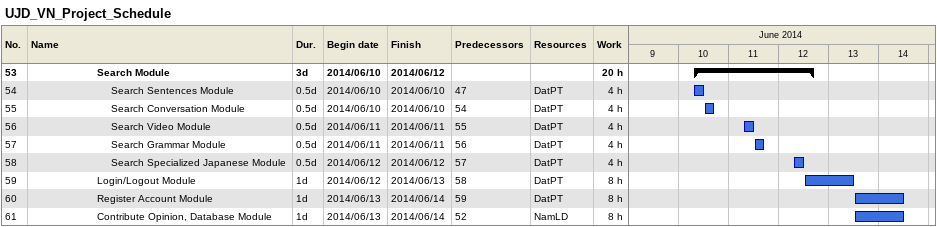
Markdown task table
UJD_VN_Project_Schedule

| ID | Level | Task | Duration | Start | Finish | Predecessors | Resources | Work (h) |
|---|---|---|---|---|---|---|---|---|
| 53 | 6 | **Search Module** | 3d | 2014-06-10 | 2014-06-12 |  |  | 20 |
| 54 | 7 | Search Sentences Module | 0.5d | 2014-06-10 | 2014-06-10 | 47 | DatPT | 4 |
| 55 | 7 | Search Conversation Module | 0.5d | 2014-06-10 | 2014-06-10 | 54 | DatPT | 4 |
| 56 | 7 | Search Video Module | 0.5d | 2014-06-11 | 2014-06-11 | 55 | DatPT | 4 |
| 57 | 7 | Search Grammar Module | 0.5d | 2014-06-11 | 2014-06-11 | 56 | DatPT | 4 |
| 58 | 7 | Search Specialized Japanese Module | 0.5d | 2014-06-12 | 2014-06-12 | 57 | DatPT | 4 |
| 59 | 6 | Login/Logout Module | 1d | 2014-06-12 | 2014-06-13 | 58 | DatPT | 8 |
| 60 | 6 | Register Account Module | 1d | 2014-06-13 | 2014-06-14 | 59 | DatPT | 8 |
| 61 | 6 | Contribute Opinion, Database Module | 1d | 2014-06-13 | 2014-06-14 | 52 | NamLD | 8 |
